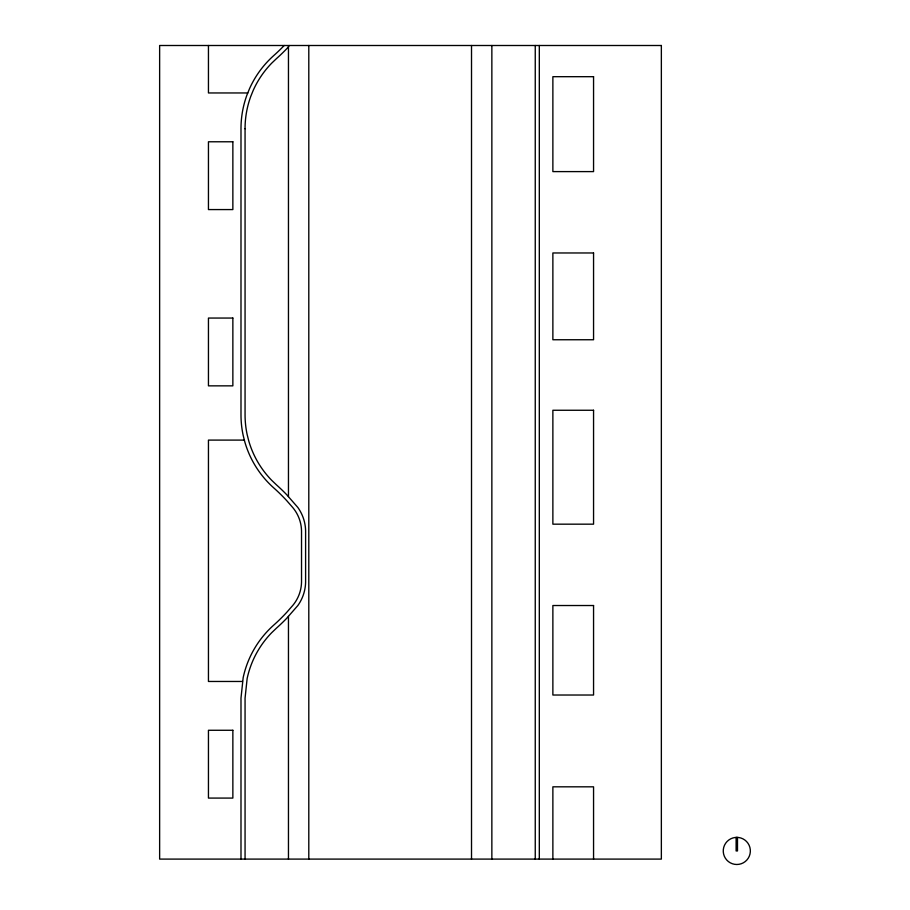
<?xml version="1.0" encoding="UTF-8"?>
<svg xmlns="http://www.w3.org/2000/svg" width="910" height="910" viewBox="0 0 910 910"><rect width="100%" height="100%" fill="white"/><g stroke="black" fill="none" stroke-linecap="round" stroke-linejoin="round"><path stroke-width="1.36" d="M245.063 128.742L245.063 128.674A93.81 93.81 0 0 1 250.785 96.358L253.264 90.261A93.684 93.684 0 0 1 271.68 63.188L276.515 58.57A187.983 187.983 0 0 0 286.57 48.913L287.162 48.287A14.97 14.97 0 0 0 288.459 46.717L288.459 496.564M289.209 45.545L288.47 46.706M284.204 45.5L283.647 46.08A184.889 184.889 0 0 1 273.728 55.601A97.757 97.757 0 0 0 249.556 88.6L246.963 94.959A97.757 97.757 0 0 0 240.991 128.606L240.991 414.88A97.757 97.757 0 0 0 243.163 435.333L244.835 441.998A97.757 97.757 0 0 0 273.728 487.874A184.889 184.889 0 0 1 286.798 500.727L292.827 507.621A37.617 37.617 0 0 1 301.528 530.814L301.528 582.184A37.617 37.617 0 0 1 292.827 605.378L286.798 612.271A184.889 184.889 0 0 1 273.728 625.124A97.757 97.757 0 0 0 243.163 677.666L240.991 698.118L240.991 859.097M247.782 92.956L208.447 92.956L208.447 45.5M244.358 440.099L208.447 440.099L208.447 681.465L242.481 681.465M737.487 837.428L737.487 850.941L736.122 850.941L736.122 837.428M593.559 859.097L593.559 786.82L552.87 786.82L552.87 859.097M539.312 45.5L539.312 859.097M535.251 45.5L535.251 859.097M491.855 45.5L491.855 859.097M471.516 45.5L471.516 859.097M308.797 45.5L308.797 859.097M288.459 616.445L288.459 859.097M245.063 128.606L245.063 414.812A93.935 93.935 0 0 0 247.133 434.479L248.737 440.861A93.684 93.684 0 0 0 271.68 480.298L276.515 484.905A187.983 187.983 0 0 1 286.57 494.562L297.854 507.473A41.655 41.655 0 0 1 305.601 530.689L305.601 582.309A41.655 41.655 0 0 1 297.854 605.525L286.57 618.436A187.983 187.983 0 0 1 276.515 628.093L271.68 632.712A93.684 93.684 0 0 0 247.145 678.519L245.063 698.186L245.063 859.097M736.804 837.382L735.03 837.496A13.559 13.559 0 0 0 725.372 858.221A13.559 13.559 0 0 0 748.236 858.221A13.559 13.559 0 0 0 738.579 837.496L736.804 837.382M661.354 45.5L159.637 45.5L159.637 859.097L661.354 859.097L661.354 45.5M593.559 76.69L552.87 76.69L552.87 171.603L593.559 171.603L593.559 76.69M232.858 141.778L208.447 141.778L208.447 209.573L232.858 209.573L232.858 141.778M593.559 252.969L552.87 252.969L552.87 339.748L593.559 339.748L593.559 252.969M232.858 318.056L208.447 318.056L208.447 385.851L232.858 385.851L232.858 318.056M593.559 410.262L552.87 410.262L552.87 524.171L593.559 524.171L593.559 410.262M593.559 605.525L552.87 605.525L552.87 695.024L593.559 695.024L593.559 605.525M232.858 730.275L208.447 730.275L208.447 798.081L232.858 798.081L232.858 730.275"/></g></svg>
